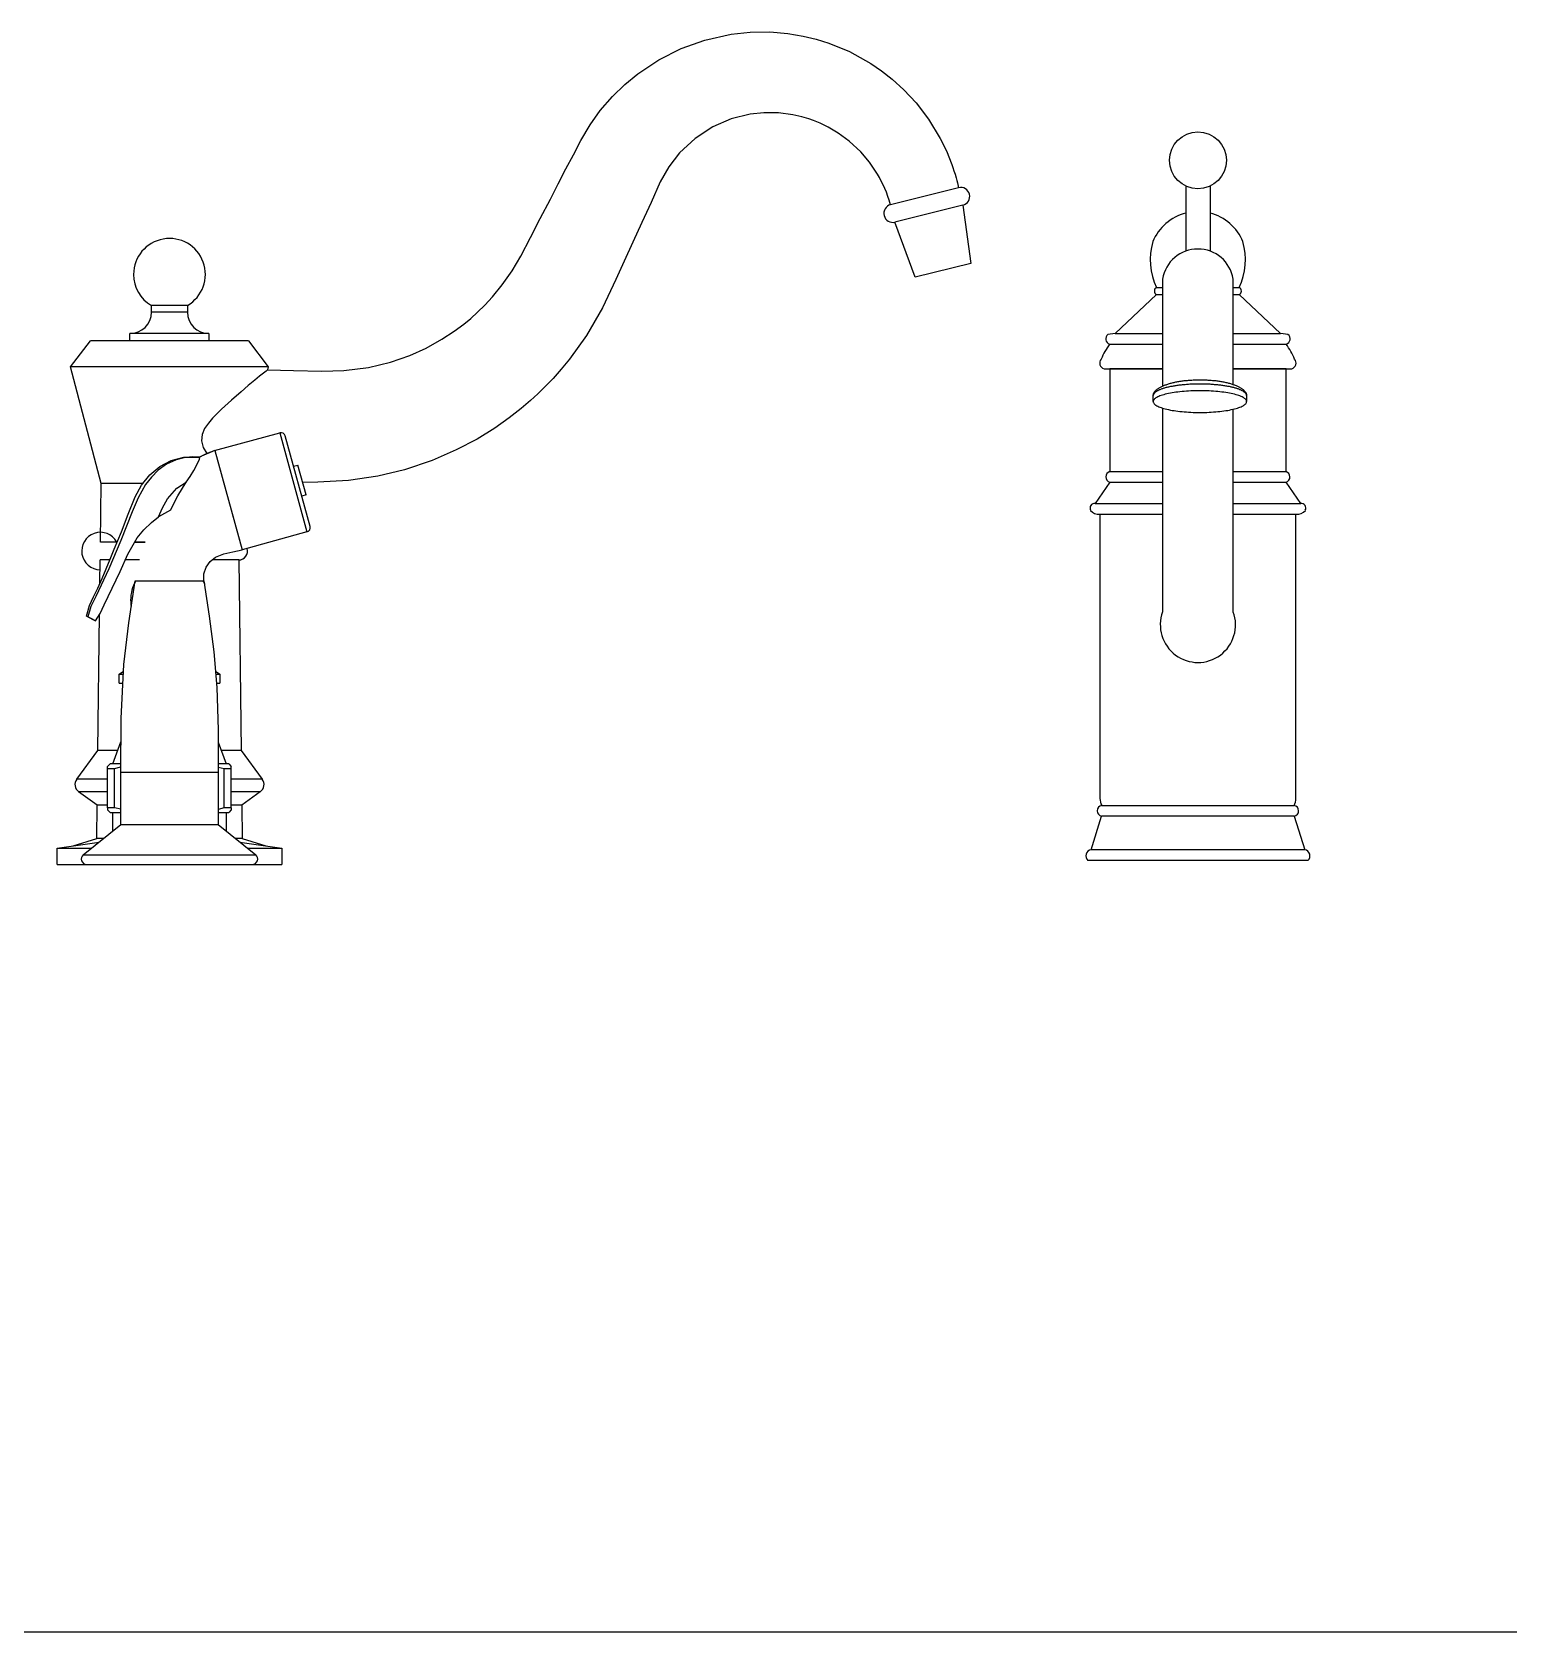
# Model space of a CAD drawing. Header units: millimetres. Extents: x 500 to 613, y 94 to 180.
# Drawn here: x 568.61 to 585.06, y 100.51 to 118.33 of the extents above; entities that cross this region are included whole.
import ezdxf

# ---------------------------------------------------------------- set-up
doc = ezdxf.new("R2010")
doc.units = ezdxf.units.MM
doc.layers.add('RUBINETTI', color=251, linetype='Continuous')
doc.layers.add('www.archweb.it - blocchi dwg', color=2, linetype='Continuous')

msp = doc.modelspace()

# ---------------------------------------------------------------- linework, layer by layer
at = {"layer": 'RUBINETTI'}
for p, q in [((576.101, 118.24), (576.394, 118.305)), ((576.394, 118.305), (576.605, 118.328)), ((576.605, 118.328), (576.825, 118.33)), ((576.825, 118.33), (577.026, 118.313)), ((577.026, 118.313), (577.198, 118.284)), ((575.59, 118.021), (575.837, 118.146)), ((575.837, 118.146), (576.101, 118.24)), ((577.198, 118.284), (577.341, 118.25)), ((577.341, 118.25), (577.482, 118.206)), ((577.482, 118.206), (577.711, 118.111)), ((575.357, 117.865), (575.59, 118.021)), ((577.711, 118.111), (577.95, 117.979)), ((577.95, 117.979), (578.07, 117.897)), ((575.211, 117.745), (575.357, 117.865)), ((578.07, 117.897), (578.189, 117.803)), ((578.189, 117.803), (578.318, 117.687)), ((574.938, 117.454), (575.073, 117.61)), ((575.073, 117.61), (575.211, 117.745)), ((578.318, 117.687), (578.454, 117.54)), ((574.825, 117.297), (574.938, 117.454)), ((576.607, 117.414), (576.397, 117.362)), ((576.759, 117.43), (576.607, 117.414)), ((576.921, 117.429), (576.759, 117.43)), ((577.083, 117.408), (576.921, 117.429)), ((577.182, 117.386), (577.083, 117.408)), ((578.454, 117.54), (578.592, 117.36)), ((574.72, 117.121), (574.825, 117.297)), ((576.19, 117.273), (575.993, 117.145)), ((576.397, 117.362), (576.19, 117.273)), ((577.261, 117.362), (577.182, 117.386)), ((577.313, 117.344), (577.261, 117.362)), ((577.385, 117.314), (577.313, 117.344)), ((577.477, 117.269), (577.385, 117.314)), ((577.587, 117.205), (577.477, 117.269)), ((578.592, 117.36), (578.724, 117.143)), ((574.638, 116.963), (574.72, 117.121)), ((575.993, 117.145), (575.82, 116.983)), ((577.709, 117.115), (577.587, 117.205)), ((577.838, 116.994), (577.709, 117.115)), ((578.724, 117.143), (578.791, 117.005)), ((574.556, 116.806), (574.638, 116.963)), ((575.82, 116.983), (575.7, 116.827)), ((577.934, 116.881), (577.838, 116.994)), ((578.025, 116.746), (577.934, 116.881)), ((578.791, 117.005), (578.851, 116.856)), ((574.47, 116.639), (574.556, 116.806)), ((575.7, 116.827), (575.606, 116.66)), ((578.046, 116.709), (578.025, 116.746)), ((578.067, 116.67), (578.046, 116.709)), ((578.851, 116.856), (578.863, 116.821)), ((578.863, 116.821), (578.875, 116.784)), ((578.875, 116.784), (578.888, 116.745)), ((578.888, 116.745), (578.899, 116.707)), ((578.899, 116.707), (578.907, 116.677)), ((574.382, 116.469), (574.47, 116.639)), ((575.606, 116.66), (575.503, 116.433)), ((578.087, 116.629), (578.067, 116.67)), ((578.106, 116.588), (578.087, 116.629)), ((578.124, 116.546), (578.106, 116.588)), ((578.141, 116.498), (578.124, 116.546)), ((578.927, 116.596), (578.17, 116.407)), ((578.907, 116.677), (578.914, 116.65)), ((578.914, 116.65), (578.927, 116.596)), ((574.27, 116.254), (574.382, 116.469)), ((575.503, 116.433), (575.4, 116.207)), ((578.155, 116.458), (578.141, 116.498)), ((578.17, 116.407), (578.155, 116.458)), ((578.976, 116.402), (578.219, 116.213)), ((578.976, 116.402), (579.065, 115.754)), ((574.16, 116.042), (574.27, 116.254)), ((575.4, 116.207), (575.3, 115.989)), ((578.444, 115.599), (578.219, 116.213)), ((574.053, 115.835), (574.16, 116.042)), ((575.3, 115.989), (575.203, 115.778)), ((573.955, 115.671), (574.053, 115.835)), ((573.847, 115.516), (573.955, 115.671)), ((575.203, 115.778), (575.111, 115.575)), ((579.065, 115.754), (578.444, 115.599)), ((573.736, 115.38), (573.847, 115.516)), ((575.111, 115.575), (574.962, 115.259)), ((581.132, 115.485, 0.005), (581.198, 115.485, 0.005)), ((581.198, 115.58, 0.006), (581.198, 114.387, 0.006)), ((581.985, 114.405, 0.006), (581.985, 115.58, 0.006)), ((581.985, 115.485, 0.005), (582.052, 115.485, 0.005)), ((569.941, 115.211), (569.941, 115.285)), ((570.341, 115.285), (569.941, 115.285)), ((570.341, 115.285), (570.341, 115.211)), ((573.572, 115.21), (573.652, 115.29)), ((573.652, 115.29), (573.736, 115.38)), ((581.131, 115.406, 0.005), (580.671, 114.973, 0.005)), ((581.131, 115.406, 0.005), (581.198, 115.406, 0.005)), ((581.985, 115.406, 0.005), (582.052, 115.406, 0.005)), ((582.513, 114.973, 0.005), (582.052, 115.406, 0.005)), ((570.341, 115.211), (569.941, 115.211)), ((573.417, 115.077), (573.495, 115.141)), ((573.495, 115.141), (573.572, 115.21)), ((574.962, 115.259), (574.783, 114.95)), ((569.701, 114.891), (569.701, 114.971)), ((570.581, 114.971), (569.701, 114.971)), ((570.581, 114.971), (570.581, 114.891)), ((573, 114.811), (573.174, 114.908)), ((573.174, 114.908), (573.312, 114.998)), ((573.312, 114.998), (573.417, 115.077)), ((574.783, 114.95), (574.596, 114.688)), ((580.671, 114.973, 0.005), (580.589, 114.961, 0.005)), ((580.671, 114.973, 0.005), (581.198, 114.973, 0.005)), ((581.985, 114.973, 0.005), (582.513, 114.973, 0.005)), ((582.595, 114.961, 0.005), (582.513, 114.973, 0.005)), ((569.041, 114.601), (569.261, 114.891)), ((571.021, 114.891), (569.261, 114.891)), ((571.021, 114.891), (571.241, 114.601)), ((572.602, 114.653), (572.816, 114.728)), ((572.816, 114.728), (573, 114.811)), ((580.608, 114.855, 0.005), (581.198, 114.855, 0.005)), ((581.985, 114.855, 0.005), (582.575, 114.855, 0.005)), ((569.381, 113.301), (569.041, 114.601)), ((571.241, 114.601), (569.041, 114.601)), ((571.216, 114.555), (571.187, 114.532)), ((571.231, 114.568), (571.216, 114.555)), ((571.231, 114.569), (571.524, 114.562)), ((571.231, 114.567), (571.231, 114.568)), ((571.241, 114.601), (571.232, 114.567)), ((571.524, 114.562), (571.839, 114.554)), ((571.839, 114.554), (572.082, 114.559)), ((572.082, 114.559), (572.357, 114.594)), ((572.357, 114.594), (572.602, 114.653)), ((574.503, 114.575), (574.413, 114.473)), ((574.596, 114.688), (574.503, 114.575)), ((580.547, 114.579, 0.005), (580.611, 114.579, 0.005)), ((580.611, 114.579, 0.005), (580.611, 113.436, 0.005)), ((582.573, 113.436, 0.005), (582.573, 114.579, 0.005)), ((582.573, 114.579, 0.005), (582.636, 114.579, 0.005)), ((571.019, 114.393), (570.938, 114.324)), ((571.091, 114.453), (571.019, 114.393)), ((571.145, 114.497), (571.091, 114.453)), ((571.187, 114.532), (571.145, 114.497)), ((574.325, 114.382), (574.242, 114.3)), ((574.413, 114.473), (574.325, 114.382)), ((581.162, 114.368, 0.005), (581.169, 114.372, 0.005)), ((581.169, 114.372, 0.005), (581.175, 114.376, 0.005)), ((581.175, 114.376, 0.005), (581.182, 114.379, 0.005)), ((581.182, 114.379, 0.005), (581.19, 114.383, 0.005)), ((581.19, 114.383, 0.005), (581.197, 114.386, 0.005)), ((581.197, 114.386, 0.005), (581.205, 114.39, 0.005)), ((581.205, 114.39, 0.005), (581.213, 114.393, 0.005)), ((581.213, 114.393, 0.005), (581.221, 114.397, 0.005)), ((581.221, 114.397, 0.005), (581.229, 114.4, 0.005)), ((581.229, 114.4, 0.005), (581.238, 114.403, 0.005)), ((581.238, 114.403, 0.005), (581.247, 114.406, 0.005)), ((581.247, 114.372, 0.005), (581.238, 114.37, 0.005)), ((581.247, 114.406, 0.005), (581.256, 114.409, 0.005)), ((581.256, 114.374, 0.005), (581.247, 114.372, 0.005)), ((581.256, 114.409, 0.005), (581.265, 114.412, 0.005)), ((581.265, 114.376, 0.005), (581.256, 114.374, 0.005)), ((581.265, 114.412, 0.005), (581.275, 114.415, 0.005)), ((581.275, 114.378, 0.005), (581.265, 114.376, 0.005)), ((581.275, 114.415, 0.005), (581.285, 114.418, 0.005)), ((581.285, 114.381, 0.005), (581.275, 114.378, 0.005)), ((581.285, 114.418, 0.005), (581.295, 114.42, 0.005)), ((581.295, 114.382, 0.005), (581.285, 114.381, 0.005)), ((581.295, 114.42, 0.005), (581.305, 114.423, 0.005)), ((581.305, 114.384, 0.005), (581.295, 114.382, 0.005)), ((581.305, 114.423, 0.005), (581.315, 114.426, 0.005)), ((581.315, 114.386, 0.005), (581.305, 114.384, 0.005)), ((581.315, 114.426, 0.005), (581.326, 114.428, 0.005)), ((581.326, 114.388, 0.005), (581.315, 114.386, 0.005)), ((581.326, 114.428, 0.005), (581.336, 114.43, 0.005)), ((581.336, 114.39, 0.005), (581.326, 114.388, 0.005)), ((581.336, 114.43, 0.005), (581.347, 114.433, 0.005)), ((581.347, 114.391, 0.005), (581.336, 114.39, 0.005)), ((581.347, 114.433, 0.005), (581.358, 114.435, 0.005)), ((581.358, 114.393, 0.005), (581.347, 114.391, 0.005)), ((581.358, 114.435, 0.005), (581.369, 114.437, 0.005)), ((581.369, 114.395, 0.005), (581.358, 114.393, 0.005)), ((581.369, 114.437, 0.005), (581.381, 114.439, 0.005)), ((581.381, 114.396, 0.005), (581.369, 114.395, 0.005)), ((581.381, 114.439, 0.005), (581.392, 114.441, 0.005)), ((581.392, 114.397, 0.005), (581.381, 114.396, 0.005)), ((581.392, 114.441, 0.005), (581.404, 114.443, 0.005)), ((581.404, 114.399, 0.005), (581.392, 114.397, 0.005)), ((581.404, 114.443, 0.005), (581.416, 114.444, 0.005)), ((581.416, 114.4, 0.005), (581.404, 114.399, 0.005)), ((581.416, 114.444, 0.005), (581.427, 114.446, 0.005)), ((581.427, 114.401, 0.005), (581.416, 114.4, 0.005)), ((581.427, 114.446, 0.005), (581.439, 114.448, 0.005)), ((581.439, 114.402, 0.005), (581.427, 114.401, 0.005)), ((581.439, 114.448, 0.005), (581.451, 114.449, 0.005)), ((581.451, 114.403, 0.005), (581.439, 114.402, 0.005)), ((581.451, 114.449, 0.005), (581.464, 114.45, 0.005)), ((581.464, 114.404, 0.005), (581.451, 114.403, 0.005)), ((581.464, 114.45, 0.005), (581.476, 114.451, 0.005)), ((581.476, 114.405, 0.005), (581.464, 114.404, 0.005)), ((581.476, 114.451, 0.005), (581.488, 114.453, 0.005)), ((581.488, 114.406, 0.005), (581.476, 114.405, 0.005)), ((581.488, 114.453, 0.005), (581.501, 114.454, 0.005)), ((581.501, 114.407, 0.005), (581.488, 114.406, 0.005)), ((581.501, 114.454, 0.005), (581.513, 114.454, 0.005)), ((581.513, 114.407, 0.005), (581.501, 114.407, 0.005)), ((581.513, 114.454, 0.005), (581.526, 114.455, 0.005)), ((581.526, 114.408, 0.005), (581.513, 114.407, 0.005)), ((581.526, 114.455, 0.005), (581.538, 114.456, 0.005)), ((581.538, 114.408, 0.005), (581.526, 114.408, 0.005)), ((581.538, 114.456, 0.005), (581.551, 114.457, 0.005)), ((581.551, 114.409, 0.005), (581.538, 114.408, 0.005)), ((581.551, 114.457, 0.005), (581.564, 114.457, 0.005)), ((581.564, 114.409, 0.005), (581.551, 114.409, 0.005)), ((581.564, 114.457, 0.005), (581.576, 114.457, 0.005)), ((581.576, 114.409, 0.005), (581.564, 114.409, 0.005)), ((581.576, 114.457, 0.005), (581.589, 114.458, 0.005)), ((581.589, 114.41, 0.005), (581.576, 114.409, 0.005)), ((581.589, 114.458, 0.005), (581.602, 114.458, 0.005)), ((581.602, 114.41, 0.005), (581.589, 114.41, 0.005)), ((581.602, 114.458, 0.005), (581.614, 114.458, 0.005)), ((581.614, 114.41, 0.005), (581.602, 114.41, 0.005)), ((581.614, 114.458, 0.005), (581.627, 114.458, 0.005)), ((581.627, 114.41, 0.005), (581.614, 114.41, 0.005)), ((581.627, 114.458, 0.005), (581.64, 114.458, 0.005)), ((581.64, 114.41, 0.005), (581.627, 114.41, 0.005)), ((581.64, 114.458, 0.005), (581.653, 114.457, 0.005)), ((581.653, 114.409, 0.005), (581.64, 114.41, 0.005)), ((581.653, 114.457, 0.005), (581.665, 114.457, 0.005)), ((581.665, 114.409, 0.005), (581.653, 114.409, 0.005)), ((581.665, 114.457, 0.005), (581.678, 114.457, 0.005)), ((581.678, 114.409, 0.005), (581.665, 114.409, 0.005)), ((581.678, 114.457, 0.005), (581.691, 114.456, 0.005)), ((581.691, 114.408, 0.005), (581.678, 114.409, 0.005)), ((581.691, 114.456, 0.005), (581.703, 114.455, 0.005)), ((581.703, 114.408, 0.005), (581.691, 114.408, 0.005)), ((581.703, 114.455, 0.005), (581.716, 114.454, 0.005)), ((581.716, 114.407, 0.005), (581.703, 114.408, 0.005)), ((581.716, 114.454, 0.005), (581.728, 114.454, 0.005)), ((581.728, 114.407, 0.005), (581.716, 114.407, 0.005)), ((581.728, 114.454, 0.005), (581.741, 114.453, 0.005)), ((581.741, 114.406, 0.005), (581.728, 114.407, 0.005)), ((581.741, 114.453, 0.005), (581.753, 114.451, 0.005)), ((581.753, 114.405, 0.005), (581.741, 114.406, 0.005)), ((581.753, 114.451, 0.005), (581.765, 114.45, 0.005)), ((581.765, 114.404, 0.005), (581.753, 114.405, 0.005)), ((581.765, 114.45, 0.005), (581.777, 114.449, 0.005)), ((581.777, 114.403, 0.005), (581.765, 114.404, 0.005)), ((581.777, 114.449, 0.005), (581.79, 114.448, 0.005)), ((581.79, 114.402, 0.005), (581.777, 114.403, 0.005)), ((581.79, 114.448, 0.005), (581.801, 114.446, 0.005)), ((581.801, 114.401, 0.005), (581.79, 114.402, 0.005)), ((581.801, 114.446, 0.005), (581.813, 114.444, 0.005)), ((581.813, 114.4, 0.005), (581.801, 114.401, 0.005)), ((581.813, 114.444, 0.005), (581.825, 114.443, 0.005)), ((581.825, 114.399, 0.005), (581.813, 114.4, 0.005)), ((581.825, 114.443, 0.005), (581.837, 114.441, 0.005)), ((581.837, 114.397, 0.005), (581.825, 114.399, 0.005)), ((581.837, 114.441, 0.005), (581.848, 114.439, 0.005)), ((581.848, 114.396, 0.005), (581.837, 114.397, 0.005)), ((581.848, 114.439, 0.005), (581.859, 114.437, 0.005)), ((581.859, 114.395, 0.005), (581.848, 114.396, 0.005)), ((581.859, 114.437, 0.005), (581.871, 114.435, 0.005)), ((581.871, 114.393, 0.005), (581.859, 114.395, 0.005)), ((581.871, 114.435, 0.005), (581.882, 114.433, 0.005)), ((581.882, 114.391, 0.005), (581.871, 114.393, 0.005)), ((581.882, 114.433, 0.005), (581.892, 114.43, 0.005)), ((581.892, 114.39, 0.005), (581.882, 114.391, 0.005)), ((581.892, 114.43, 0.005), (581.903, 114.428, 0.005)), ((581.903, 114.388, 0.005), (581.892, 114.39, 0.005)), ((581.903, 114.428, 0.005), (581.914, 114.426, 0.005)), ((581.914, 114.386, 0.005), (581.903, 114.388, 0.005)), ((581.914, 114.426, 0.005), (581.924, 114.423, 0.005)), ((581.924, 114.384, 0.005), (581.914, 114.386, 0.005)), ((581.924, 114.423, 0.005), (581.934, 114.42, 0.005)), ((581.934, 114.382, 0.005), (581.924, 114.384, 0.005)), ((581.934, 114.42, 0.005), (581.944, 114.418, 0.005)), ((581.944, 114.381, 0.005), (581.934, 114.382, 0.005)), ((581.944, 114.418, 0.005), (581.954, 114.415, 0.005)), ((581.954, 114.378, 0.005), (581.944, 114.381, 0.005)), ((581.954, 114.415, 0.005), (581.963, 114.412, 0.005)), ((581.963, 114.376, 0.005), (581.954, 114.378, 0.005)), ((581.963, 114.412, 0.005), (581.973, 114.409, 0.005)), ((581.973, 114.374, 0.005), (581.963, 114.376, 0.005)), ((581.973, 114.409, 0.005), (581.982, 114.406, 0.005)), ((581.982, 114.372, 0.005), (581.973, 114.374, 0.005)), ((581.982, 114.406, 0.005), (581.991, 114.403, 0.005)), ((581.991, 114.37, 0.005), (581.982, 114.372, 0.005)), ((581.991, 114.403, 0.005), (582, 114.4, 0.005)), ((582, 114.4, 0.005), (582.008, 114.397, 0.005)), ((582.008, 114.397, 0.005), (582.016, 114.393, 0.005)), ((582.016, 114.393, 0.005), (582.024, 114.39, 0.005)), ((582.024, 114.39, 0.005), (582.032, 114.386, 0.005)), ((582.032, 114.386, 0.005), (582.039, 114.383, 0.005)), ((582.039, 114.383, 0.005), (582.047, 114.379, 0.005)), ((582.047, 114.379, 0.005), (582.054, 114.376, 0.005)), ((582.054, 114.376, 0.005), (582.06, 114.372, 0.005)), ((582.06, 114.372, 0.005), (582.067, 114.368, 0.005)), ((570.831, 114.232), (570.72, 114.131)), ((570.938, 114.324), (570.831, 114.232)), ((574.161, 114.226), (574.057, 114.137)), ((574.242, 114.3), (574.161, 114.226)), ((581.095, 114.29, 0.005), (581.096, 114.294, 0.005)), ((581.096, 114.291, 0.005), (581.095, 114.287, 0.005)), ((581.095, 114.285, 0.005), (581.095, 114.29, 0.005)), ((581.095, 114.287, 0.005), (581.095, 114.284, 0.005)), ((581.095, 114.281, 0.005), (581.095, 114.285, 0.005)), ((581.095, 114.284, 0.005), (581.095, 114.281, 0.005)), ((581.097, 114.226, 0.005), (581.095, 114.22, 0.005)), ((581.095, 114.22, 0.005), (581.095, 114.214, 0.005)), ((581.095, 114.214, 0.005), (581.095, 114.208, 0.005)), ((581.095, 114.208, 0.005), (581.097, 114.203, 0.005)), ((581.096, 114.294, 0.005), (581.097, 114.298, 0.005)), ((581.097, 114.294, 0.005), (581.096, 114.291, 0.005)), ((581.097, 114.298, 0.005), (581.099, 114.303, 0.005)), ((581.099, 114.297, 0.005), (581.097, 114.294, 0.005)), ((581.1, 114.232, 0.005), (581.097, 114.226, 0.005)), ((581.097, 114.203, 0.005), (581.1, 114.197, 0.005)), ((581.099, 114.303, 0.005), (581.1, 114.307, 0.005)), ((581.1, 114.3, 0.005), (581.099, 114.297, 0.005)), ((581.1, 114.307, 0.005), (581.102, 114.311, 0.005)), ((581.102, 114.303, 0.005), (581.1, 114.3, 0.005)), ((581.105, 114.238, 0.005), (581.1, 114.232, 0.005)), ((581.1, 114.197, 0.005), (581.105, 114.191, 0.005)), ((581.102, 114.311, 0.005), (581.105, 114.316, 0.005)), ((581.105, 114.306, 0.005), (581.102, 114.303, 0.005)), ((581.105, 114.316, 0.005), (581.107, 114.32, 0.005)), ((581.107, 114.309, 0.005), (581.105, 114.306, 0.005)), ((581.11, 114.244, 0.005), (581.105, 114.238, 0.005)), ((581.107, 114.32, 0.005), (581.11, 114.324, 0.005)), ((581.11, 114.312, 0.005), (581.107, 114.309, 0.005)), ((581.11, 114.324, 0.005), (581.114, 114.328, 0.005)), ((581.114, 114.315, 0.005), (581.11, 114.312, 0.005)), ((581.117, 114.25, 0.005), (581.11, 114.244, 0.005)), ((581.114, 114.328, 0.005), (581.117, 114.332, 0.005)), ((581.117, 114.318, 0.005), (581.114, 114.315, 0.005)), ((581.117, 114.332, 0.005), (581.121, 114.337, 0.005)), ((581.121, 114.321, 0.005), (581.117, 114.318, 0.005)), ((581.125, 114.255, 0.005), (581.117, 114.25, 0.005)), ((581.121, 114.337, 0.005), (581.125, 114.341, 0.005)), ((581.125, 114.324, 0.005), (581.121, 114.321, 0.005)), ((581.125, 114.341, 0.005), (581.13, 114.345, 0.005)), ((581.13, 114.327, 0.005), (581.125, 114.324, 0.005)), ((581.134, 114.261, 0.005), (581.125, 114.255, 0.005)), ((581.13, 114.345, 0.005), (581.134, 114.349, 0.005)), ((581.134, 114.33, 0.005), (581.13, 114.327, 0.005)), ((581.134, 114.349, 0.005), (581.139, 114.353, 0.005)), ((581.139, 114.333, 0.005), (581.134, 114.33, 0.005)), ((581.145, 114.266, 0.005), (581.134, 114.261, 0.005)), ((581.139, 114.353, 0.005), (581.145, 114.357, 0.005)), ((581.145, 114.336, 0.005), (581.139, 114.333, 0.005)), ((581.145, 114.357, 0.005), (581.15, 114.361, 0.005)), ((581.15, 114.339, 0.005), (581.145, 114.336, 0.005)), ((581.156, 114.271, 0.005), (581.145, 114.266, 0.005)), ((581.15, 114.361, 0.005), (581.156, 114.364, 0.005)), ((581.156, 114.342, 0.005), (581.15, 114.339, 0.005)), ((581.156, 114.364, 0.005), (581.162, 114.368, 0.005)), ((581.162, 114.344, 0.005), (581.156, 114.342, 0.005)), ((581.169, 114.277, 0.005), (581.156, 114.271, 0.005)), ((581.169, 114.347, 0.005), (581.162, 114.344, 0.005)), ((581.175, 114.35, 0.005), (581.169, 114.347, 0.005)), ((581.182, 114.282, 0.005), (581.169, 114.277, 0.005)), ((581.182, 114.353, 0.005), (581.175, 114.35, 0.005)), ((581.19, 114.355, 0.005), (581.182, 114.353, 0.005)), ((581.197, 114.286, 0.005), (581.182, 114.282, 0.005)), ((581.197, 114.358, 0.005), (581.19, 114.355, 0.005)), ((581.205, 114.36, 0.005), (581.197, 114.358, 0.005)), ((581.213, 114.291, 0.005), (581.197, 114.286, 0.005)), ((581.213, 114.363, 0.005), (581.205, 114.36, 0.005)), ((581.221, 114.365, 0.005), (581.213, 114.363, 0.005)), ((581.229, 114.296, 0.005), (581.213, 114.291, 0.005)), ((581.229, 114.367, 0.005), (581.221, 114.365, 0.005)), ((581.238, 114.37, 0.005), (581.229, 114.367, 0.005)), ((581.247, 114.3, 0.005), (581.229, 114.296, 0.005)), ((581.265, 114.304, 0.005), (581.247, 114.3, 0.005)), ((581.285, 114.308, 0.005), (581.265, 114.304, 0.005)), ((581.305, 114.312, 0.005), (581.285, 114.308, 0.005)), ((581.326, 114.315, 0.005), (581.305, 114.312, 0.005)), ((581.347, 114.318, 0.005), (581.326, 114.315, 0.005)), ((581.369, 114.321, 0.005), (581.347, 114.318, 0.005)), ((581.392, 114.324, 0.005), (581.369, 114.321, 0.005)), ((581.416, 114.326, 0.005), (581.392, 114.324, 0.005)), ((581.439, 114.328, 0.005), (581.416, 114.326, 0.005)), ((581.464, 114.33, 0.005), (581.439, 114.328, 0.005)), ((581.488, 114.332, 0.005), (581.464, 114.33, 0.005)), ((581.513, 114.333, 0.005), (581.488, 114.332, 0.005)), ((581.538, 114.334, 0.005), (581.513, 114.333, 0.005)), ((581.564, 114.335, 0.005), (581.538, 114.334, 0.005)), ((581.589, 114.335, 0.005), (581.564, 114.335, 0.005)), ((581.614, 114.335, 0.005), (581.589, 114.335, 0.005)), ((581.64, 114.335, 0.005), (581.614, 114.335, 0.005)), ((581.665, 114.335, 0.005), (581.64, 114.335, 0.005)), ((581.691, 114.334, 0.005), (581.665, 114.335, 0.005)), ((581.716, 114.333, 0.005), (581.691, 114.334, 0.005)), ((581.741, 114.332, 0.005), (581.716, 114.333, 0.005)), ((581.765, 114.33, 0.005), (581.741, 114.332, 0.005)), ((581.79, 114.328, 0.005), (581.765, 114.33, 0.005)), ((581.813, 114.326, 0.005), (581.79, 114.328, 0.005)), ((581.837, 114.324, 0.005), (581.813, 114.326, 0.005)), ((581.859, 114.321, 0.005), (581.837, 114.324, 0.005)), ((581.882, 114.318, 0.005), (581.859, 114.321, 0.005)), ((581.903, 114.315, 0.005), (581.882, 114.318, 0.005)), ((581.924, 114.312, 0.005), (581.903, 114.315, 0.005)), ((581.944, 114.308, 0.005), (581.924, 114.312, 0.005)), ((581.963, 114.304, 0.005), (581.944, 114.308, 0.005)), ((581.982, 114.3, 0.005), (581.963, 114.304, 0.005)), ((582, 114.296, 0.005), (581.982, 114.3, 0.005)), ((582, 114.367, 0.005), (581.991, 114.37, 0.005)), ((582.008, 114.365, 0.005), (582, 114.367, 0.005)), ((582.016, 114.291, 0.005), (582, 114.296, 0.005)), ((582.016, 114.363, 0.005), (582.008, 114.365, 0.005)), ((582.024, 114.36, 0.005), (582.016, 114.363, 0.005)), ((582.032, 114.286, 0.005), (582.016, 114.291, 0.005)), ((582.032, 114.358, 0.005), (582.024, 114.36, 0.005)), ((582.039, 114.355, 0.005), (582.032, 114.358, 0.005)), ((582.047, 114.282, 0.005), (582.032, 114.286, 0.005)), ((582.047, 114.353, 0.005), (582.039, 114.355, 0.005)), ((582.054, 114.35, 0.005), (582.047, 114.353, 0.005)), ((582.06, 114.277, 0.005), (582.047, 114.282, 0.005)), ((582.06, 114.347, 0.005), (582.054, 114.35, 0.005)), ((582.067, 114.344, 0.005), (582.06, 114.347, 0.005)), ((582.073, 114.271, 0.005), (582.06, 114.277, 0.005)), ((582.067, 114.368, 0.005), (582.073, 114.364, 0.005)), ((582.073, 114.342, 0.005), (582.067, 114.344, 0.005)), ((582.073, 114.364, 0.005), (582.079, 114.361, 0.005)), ((582.079, 114.339, 0.005), (582.073, 114.342, 0.005)), ((582.084, 114.266, 0.005), (582.073, 114.271, 0.005)), ((582.079, 114.361, 0.005), (582.084, 114.357, 0.005)), ((582.084, 114.336, 0.005), (582.079, 114.339, 0.005)), ((582.084, 114.357, 0.005), (582.09, 114.353, 0.005)), ((582.09, 114.333, 0.005), (582.084, 114.336, 0.005)), ((582.095, 114.261, 0.005), (582.084, 114.266, 0.005)), ((582.09, 114.353, 0.005), (582.095, 114.349, 0.005)), ((582.095, 114.33, 0.005), (582.09, 114.333, 0.005)), ((582.095, 114.349, 0.005), (582.099, 114.345, 0.005)), ((582.099, 114.327, 0.005), (582.095, 114.33, 0.005)), ((582.104, 114.255, 0.005), (582.095, 114.261, 0.005)), ((582.099, 114.345, 0.005), (582.104, 114.341, 0.005)), ((582.104, 114.324, 0.005), (582.099, 114.327, 0.005)), ((582.104, 114.341, 0.005), (582.108, 114.337, 0.005)), ((582.108, 114.321, 0.005), (582.104, 114.324, 0.005)), ((582.112, 114.25, 0.005), (582.104, 114.255, 0.005)), ((582.108, 114.337, 0.005), (582.112, 114.332, 0.005)), ((582.112, 114.318, 0.005), (582.108, 114.321, 0.005)), ((582.112, 114.332, 0.005), (582.115, 114.328, 0.005)), ((582.115, 114.315, 0.005), (582.112, 114.318, 0.005)), ((582.119, 114.244, 0.005), (582.112, 114.25, 0.005)), ((582.115, 114.328, 0.005), (582.119, 114.324, 0.005)), ((582.119, 114.312, 0.005), (582.115, 114.315, 0.005)), ((582.119, 114.324, 0.005), (582.122, 114.32, 0.005)), ((582.122, 114.309, 0.005), (582.119, 114.312, 0.005)), ((582.124, 114.238, 0.005), (582.119, 114.244, 0.005)), ((582.122, 114.32, 0.005), (582.124, 114.316, 0.005)), ((582.124, 114.306, 0.005), (582.122, 114.309, 0.005)), ((582.124, 114.316, 0.005), (582.126, 114.311, 0.005)), ((582.126, 114.303, 0.005), (582.124, 114.306, 0.005)), ((582.129, 114.232, 0.005), (582.124, 114.238, 0.005)), ((582.124, 114.191, 0.005), (582.129, 114.197, 0.005)), ((582.126, 114.311, 0.005), (582.129, 114.307, 0.005)), ((582.129, 114.3, 0.005), (582.126, 114.303, 0.005)), ((582.129, 114.307, 0.005), (582.13, 114.303, 0.005)), ((582.13, 114.297, 0.005), (582.129, 114.3, 0.005)), ((582.132, 114.226, 0.005), (582.129, 114.232, 0.005)), ((582.129, 114.197, 0.005), (582.132, 114.203, 0.005)), ((582.13, 114.303, 0.005), (582.132, 114.298, 0.005)), ((582.132, 114.294, 0.005), (582.13, 114.297, 0.005)), ((582.132, 114.298, 0.005), (582.133, 114.294, 0.005)), ((582.133, 114.291, 0.005), (582.132, 114.294, 0.005)), ((582.134, 114.22, 0.005), (582.132, 114.226, 0.005)), ((582.132, 114.203, 0.005), (582.134, 114.208, 0.005)), ((582.133, 114.294, 0.005), (582.134, 114.29, 0.005)), ((582.134, 114.287, 0.005), (582.133, 114.291, 0.005)), ((582.134, 114.29, 0.005), (582.134, 114.285, 0.005)), ((582.134, 114.284, 0.005), (582.134, 114.287, 0.005)), ((582.134, 114.285, 0.005), (582.134, 114.281, 0.005)), ((582.134, 114.281, 0.005), (582.134, 114.284, 0.005)), ((582.134, 114.214, 0.005), (582.134, 114.22, 0.005)), ((582.134, 114.208, 0.005), (582.134, 114.214, 0.005)), ((570.621, 114.03), (570.574, 113.975)), ((570.72, 114.131), (570.621, 114.03)), ((573.925, 114.034), (573.763, 113.919)), ((574.057, 114.137), (573.925, 114.034)), ((581.105, 114.191, 0.005), (581.11, 114.185, 0.005)), ((581.11, 114.185, 0.005), (581.117, 114.179, 0.005)), ((581.117, 114.179, 0.005), (581.125, 114.174, 0.005)), ((581.125, 114.174, 0.005), (581.134, 114.168, 0.005)), ((581.134, 114.168, 0.005), (581.145, 114.163, 0.005)), ((581.145, 114.163, 0.005), (581.156, 114.157, 0.005)), ((581.156, 114.157, 0.005), (581.169, 114.152, 0.005)), ((581.169, 114.152, 0.005), (581.182, 114.147, 0.005)), ((581.182, 114.147, 0.005), (581.197, 114.142, 0.005)), ((581.197, 114.142, 0.005), (581.213, 114.138, 0.005)), ((581.198, 114.142, 0.006), (581.198, 111.871, 0.006)), ((581.213, 114.138, 0.005), (581.229, 114.133, 0.005)), ((581.229, 114.133, 0.005), (581.247, 114.129, 0.005)), ((581.247, 114.129, 0.005), (581.265, 114.125, 0.005)), ((581.265, 114.125, 0.005), (581.285, 114.121, 0.005)), ((581.285, 114.121, 0.005), (581.305, 114.117, 0.005)), ((581.305, 114.117, 0.005), (581.326, 114.114, 0.005)), ((581.326, 114.114, 0.005), (581.347, 114.111, 0.005)), ((581.347, 114.111, 0.005), (581.369, 114.108, 0.005)), ((581.369, 114.108, 0.005), (581.392, 114.105, 0.005)), ((581.392, 114.105, 0.005), (581.416, 114.103, 0.005)), ((581.416, 114.103, 0.005), (581.439, 114.1, 0.005)), ((581.439, 114.1, 0.005), (581.464, 114.099, 0.005)), ((581.464, 114.099, 0.005), (581.488, 114.097, 0.005)), ((581.488, 114.097, 0.005), (581.513, 114.096, 0.005)), ((581.513, 114.096, 0.005), (581.538, 114.095, 0.005)), ((581.538, 114.095, 0.005), (581.564, 114.094, 0.005)), ((581.564, 114.094, 0.005), (581.589, 114.094, 0.005)), ((581.589, 114.094, 0.005), (581.614, 114.093, 0.005)), ((581.614, 114.093, 0.005), (581.64, 114.094, 0.005)), ((581.64, 114.094, 0.005), (581.665, 114.094, 0.005)), ((581.665, 114.094, 0.005), (581.691, 114.095, 0.005)), ((581.691, 114.095, 0.005), (581.716, 114.096, 0.005)), ((581.716, 114.096, 0.005), (581.741, 114.097, 0.005)), ((581.741, 114.097, 0.005), (581.765, 114.099, 0.005)), ((581.765, 114.099, 0.005), (581.79, 114.1, 0.005)), ((581.79, 114.1, 0.005), (581.813, 114.103, 0.005)), ((581.813, 114.103, 0.005), (581.837, 114.105, 0.005)), ((581.837, 114.105, 0.005), (581.859, 114.108, 0.005)), ((581.859, 114.108, 0.005), (581.882, 114.111, 0.005)), ((581.882, 114.111, 0.005), (581.903, 114.114, 0.005)), ((581.903, 114.114, 0.005), (581.924, 114.117, 0.005)), ((581.924, 114.117, 0.005), (581.944, 114.121, 0.005)), ((581.944, 114.121, 0.005), (581.963, 114.125, 0.005)), ((581.963, 114.125, 0.005), (581.982, 114.129, 0.005)), ((581.982, 114.129, 0.005), (582, 114.133, 0.005)), ((581.985, 111.871, 0.006), (581.985, 114.13, 0.006)), ((582, 114.133, 0.005), (582.016, 114.138, 0.005)), ((582.016, 114.138, 0.005), (582.032, 114.142, 0.005)), ((582.032, 114.142, 0.005), (582.047, 114.147, 0.005)), ((582.047, 114.147, 0.005), (582.06, 114.152, 0.005)), ((582.06, 114.152, 0.005), (582.073, 114.157, 0.005)), ((582.073, 114.157, 0.005), (582.084, 114.163, 0.005)), ((582.084, 114.163, 0.005), (582.095, 114.168, 0.005)), ((582.095, 114.168, 0.005), (582.104, 114.174, 0.005)), ((582.104, 114.174, 0.005), (582.112, 114.179, 0.005)), ((582.112, 114.179, 0.005), (582.119, 114.185, 0.005)), ((582.119, 114.185, 0.005), (582.124, 114.191, 0.005)), ((570.504, 113.848), (570.497, 113.776)), ((570.533, 113.915), (570.504, 113.848)), ((570.574, 113.975), (570.533, 113.915)), ((570.644, 113.669), (571.37, 113.868)), ((571.37, 113.868), (571.672, 112.764)), ((573.763, 113.919), (573.567, 113.798)), ((570.497, 113.776), (570.517, 113.705)), ((570.646, 113.669), (570.499, 113.608)), ((570.517, 113.705), (570.557, 113.637)), ((570.646, 113.669), (570.549, 113.634)), ((570.646, 113.669), (570.949, 112.565)), ((571.707, 112.825), (571.431, 113.833)), ((573.335, 113.676), (573.066, 113.559)), ((573.567, 113.798), (573.335, 113.676)), ((569.921, 113.398), (570.033, 113.493)), ((570.11, 113.517), (570.016, 113.45)), ((570.033, 113.493), (570.161, 113.56)), ((570.214, 113.565), (570.11, 113.517)), ((570.161, 113.56), (570.302, 113.595)), ((570.303, 113.589), (570.214, 113.565)), ((570.302, 113.595), (570.477, 113.595)), ((570.394, 113.598), (570.303, 113.589)), ((570.48, 113.595), (570.394, 113.598)), ((570.411, 113.446), (570.451, 113.519)), ((570.451, 113.519), (570.476, 113.573)), ((570.476, 113.573), (570.481, 113.593)), ((570.549, 113.634), (570.477, 113.596)), ((570.48, 113.595), (570.477, 113.596)), ((570.481, 113.593), (570.48, 113.595)), ((570.499, 113.608), (570.493, 113.604)), ((570.668, 113.59), (570.927, 112.644)), ((571.524, 113.495), (571.572, 113.508)), ((571.663, 113.176), (571.572, 113.508)), ((573.066, 113.559), (572.757, 113.456)), ((569.83, 113.284), (569.921, 113.398)), ((569.94, 113.375), (569.873, 113.29)), ((570.016, 113.45), (569.94, 113.375)), ((570.224, 113.249), (570.328, 113.316)), ((570.233, 113.164), (570.328, 113.316)), ((570.328, 113.316), (570.372, 113.382)), ((570.372, 113.382), (570.411, 113.446)), ((571.794, 113.317), (571.625, 113.313)), ((572.136, 113.337), (571.794, 113.317)), ((572.461, 113.385), (572.136, 113.337)), ((572.757, 113.456), (572.461, 113.385)), ((580.61, 113.317, 0.005), (580.447, 113.081, 0.005)), ((580.61, 113.317, 0.005), (581.198, 113.317, 0.005)), ((580.611, 113.436, 0.005), (581.198, 113.436, 0.005)), ((581.985, 113.436, 0.005), (582.573, 113.436, 0.005)), ((581.985, 113.317, 0.005), (582.574, 113.317, 0.005)), ((582.736, 113.081, 0.005), (582.574, 113.317, 0.005)), ((569.373, 112.651), (569.381, 113.301)), ((569.843, 113.301), (569.381, 113.301)), ((569.683, 112.961), (569.761, 113.156)), ((569.791, 113.143), (569.725, 112.987)), ((569.761, 113.156), (569.83, 113.284)), ((569.873, 113.29), (569.791, 113.143)), ((570.062, 113.032), (570.119, 113.131)), ((570.119, 113.131), (570.224, 113.249)), ((570.151, 113.006), (570.233, 113.164)), ((571.663, 113.176), (571.615, 113.163)), ((569.725, 112.987), (569.598, 112.669)), ((569.606, 112.766), (569.683, 112.961)), ((570.018, 112.93), (570.062, 113.032)), ((570.151, 113.006), (570.018, 112.93)), ((580.447, 113.081, 0.005), (581.198, 113.081, 0.005)), ((580.499, 112.963, 0.005), (581.198, 112.963, 0.005)), ((580.499, 112.963, 0.005), (580.499, 109.796, 0.005)), ((581.985, 113.081, 0.005), (582.736, 113.081, 0.005)), ((581.985, 112.963, 0.005), (582.684, 112.963, 0.005)), ((582.684, 109.796, 0.005), (582.684, 112.963, 0.005)), ((569.782, 112.696), (569.855, 112.788)), ((569.855, 112.788), (569.94, 112.869)), ((569.94, 112.869), (570.018, 112.93)), ((569.556, 112.651), (569.373, 112.651)), ((569.598, 112.669), (569.466, 112.354)), ((569.526, 112.57), (569.606, 112.766)), ((569.679, 112.515), (569.782, 112.696)), ((569.87, 112.651), (569.752, 112.651)), ((569.754, 112.651), (569.869, 112.651)), ((571.672, 112.764), (570.949, 112.565)), ((569.367, 112.189), (569.371, 112.451)), ((569.472, 112.451), (569.371, 112.451)), ((569.437, 112.352), (569.482, 112.462)), ((569.482, 112.462), (569.526, 112.57)), ((569.592, 112.324), (569.679, 112.515)), ((569.807, 112.451), (569.644, 112.451)), ((570.549, 112.372), (570.593, 112.436)), ((570.549, 112.372), (570.593, 112.436)), ((570.593, 112.436), (570.652, 112.482)), ((570.593, 112.436), (570.652, 112.482)), ((570.912, 112.451), (570.615, 112.451)), ((570.652, 112.482), (570.746, 112.519)), ((570.652, 112.482), (570.746, 112.519)), ((570.746, 112.519), (570.848, 112.543)), ((570.746, 112.519), (570.848, 112.543)), ((570.848, 112.543), (570.949, 112.565)), ((570.848, 112.543), (570.949, 112.565)), ((570.912, 112.451), (570.939, 110.331)), ((569.466, 112.354), (569.32, 112.045)), ((569.345, 112.139), (569.392, 112.244)), ((569.392, 112.244), (569.437, 112.352)), ((569.502, 112.137), (569.592, 112.324)), ((570.522, 112.22), (570.524, 112.297)), ((570.522, 112.22), (570.524, 112.297)), ((570.524, 112.297), (570.549, 112.372)), ((570.524, 112.297), (570.549, 112.372)), ((569.297, 112.04), (569.345, 112.139)), ((569.414, 111.95), (569.502, 112.137)), ((569.69, 111.753), (569.76, 112.22)), ((569.69, 111.753), (569.76, 112.22)), ((569.76, 112.22), (570.522, 112.22)), ((569.76, 112.22), (570.522, 112.22)), ((570.522, 112.22), (570.583, 111.824)), ((570.522, 112.22), (570.583, 111.824)), ((569.219, 111.826), (569.25, 111.945)), ((569.267, 111.934), (569.233, 111.819)), ((569.25, 111.945), (569.297, 112.04)), ((569.32, 112.045), (569.267, 111.934)), ((569.37, 111.855), (569.414, 111.95)), ((569.268, 111.8), (569.219, 111.826)), ((569.233, 111.819), (569.219, 111.826)), ((569.233, 111.819), (569.253, 111.808)), ((569.233, 111.819), (569.233, 111.819)), ((569.253, 111.808), (569.289, 111.789)), ((569.319, 111.772), (569.268, 111.8)), ((569.289, 111.789), (569.319, 111.772)), ((569.319, 111.772), (569.37, 111.855)), ((569.344, 110.331), (569.363, 111.844)), ((569.634, 111.286), (569.69, 111.753)), ((569.634, 111.286), (569.69, 111.753)), ((570.583, 111.824), (570.635, 111.428)), ((570.583, 111.824), (570.635, 111.428)), ((570.635, 111.428), (570.668, 111.03)), ((570.635, 111.428), (570.668, 111.03)), ((569.581, 111.181), (569.63, 111.212)), ((569.581, 111.081), (569.581, 111.181)), ((569.581, 111.181), (569.623, 111.181)), ((569.602, 110.687), (569.634, 111.286)), ((569.602, 110.687), (569.634, 111.286)), ((570.653, 111.212), (570.701, 111.181)), ((570.66, 111.181), (570.701, 111.181)), ((570.701, 111.181), (570.701, 111.081)), ((569.581, 111.081), (569.619, 111.081)), ((570.667, 111.081), (570.701, 111.081)), ((570.668, 111.03), (570.683, 110.559)), ((570.668, 111.03), (570.683, 110.559)), ((569.6, 110.087), (569.602, 110.687)), ((569.6, 110.087), (569.602, 110.687)), ((570.683, 110.559), (570.682, 110.087)), ((570.683, 110.559), (570.682, 110.087)), ((569.108, 110.011), (569.344, 110.331)), ((569.566, 110.331), (569.344, 110.331)), ((569.511, 110.181), (569.601, 110.426)), ((570.683, 110.423), (570.771, 110.181)), ((570.939, 110.331), (570.716, 110.331)), ((570.939, 110.331), (571.174, 110.011)), ((569.453, 110.153), (569.481, 110.181)), ((569.453, 110.131), (569.453, 110.153)), ((569.453, 110.131), (569.531, 110.131)), ((569.453, 109.691), (569.453, 110.131)), ((569.596, 110.181), (569.481, 110.181)), ((569.531, 110.131), (569.601, 110.149)), ((569.531, 109.691), (569.531, 110.131)), ((570.682, 110.146), (570.752, 110.131)), ((570.801, 110.181), (570.683, 110.181)), ((570.752, 110.131), (570.829, 110.131)), ((570.752, 109.691), (570.752, 110.131)), ((570.801, 110.181), (570.829, 110.153)), ((570.829, 110.131), (570.829, 110.153)), ((570.829, 109.691), (570.829, 110.131)), ((569.453, 110.011), (569.108, 110.011)), ((569.6, 109.506), (569.6, 110.087)), ((569.6, 110.087), (570.682, 110.087)), ((569.6, 110.087), (570.682, 110.087)), ((570.682, 110.087), (570.682, 109.506)), ((571.174, 110.011), (570.829, 110.011)), ((569.336, 109.721), (569.13, 109.87)), ((569.453, 109.87), (569.13, 109.87)), ((571.152, 109.87), (570.829, 109.87)), ((571.152, 109.87), (570.947, 109.721)), ((569.331, 109.351), (569.336, 109.721)), ((569.453, 109.721), (569.336, 109.721)), ((569.531, 109.691), (569.453, 109.691)), ((569.453, 109.691), (569.453, 109.67)), ((569.481, 109.641), (569.453, 109.669)), ((569.481, 109.641), (569.6, 109.641)), ((569.511, 109.441), (569.511, 109.641)), ((569.6, 109.677), (569.531, 109.691)), ((570.752, 109.691), (570.682, 109.674)), ((570.682, 109.641), (570.801, 109.641)), ((570.829, 109.691), (570.752, 109.691)), ((570.771, 109.641), (570.771, 109.441)), ((570.829, 109.669), (570.801, 109.641)), ((570.947, 109.721), (570.829, 109.721)), ((570.829, 109.691), (570.829, 109.67)), ((570.947, 109.721), (570.951, 109.351)), ((580.402, 109.225, 0.005), (580.52, 109.599, 0.005)), ((582.664, 109.599, 0.005), (580.52, 109.599, 0.005)), ((580.521, 109.717, 0.005), (582.663, 109.717, 0.005)), ((582.664, 109.599, 0.005), (582.782, 109.225, 0.005)), ((569.181, 109.168), (569.6, 109.506)), ((569.511, 109.441), (569.52, 109.441)), ((569.6, 109.506), (570.682, 109.506)), ((570.682, 109.506), (571.102, 109.168)), ((570.762, 109.441), (570.771, 109.441)), ((568.891, 109.241), (569.358, 109.311)), ((568.891, 109.061), (568.891, 109.241)), ((568.891, 109.241), (569.272, 109.241)), ((569.068, 109.268), (569.331, 109.351)), ((569.409, 109.351), (569.331, 109.351)), ((570.951, 109.351), (570.874, 109.351)), ((570.924, 109.311), (571.391, 109.241)), ((570.951, 109.351), (571.214, 109.268)), ((571.011, 109.241), (571.391, 109.241)), ((571.391, 109.241), (571.391, 109.061)), ((582.782, 109.225, 0.005), (580.402, 109.225, 0.005)), ((568.891, 109.061), (569.219, 109.061)), ((569.181, 109.168), (571.102, 109.168)), ((569.219, 109.061), (571.064, 109.061)), ((571.064, 109.061), (571.391, 109.061)), ((580.366, 109.107, 0.005), (581.592, 109.107, 0.005)), ((581.592, 109.107, 0.005), (582.817, 109.107, 0.005))]:
    msp.add_line(p, q, dxfattribs=at)
at = {"layer": 'RUBINETTI', "extrusion": (0, 1, 0)}
for p, q in [((581.198, 114.579, 0.006), (580.611, 114.579, 0.005)), ((580.611, 114.579, 0.005), (581.198, 114.579, 0.006))]:
    msp.add_line(p, q, dxfattribs=at)
at = {"layer": 'RUBINETTI', "extrusion": (0, -1, 0)}
for p, q in [((581.985, 114.579, 0.006), (582.573, 114.579, 0.005)), ((582.573, 114.579, 0.005), (581.985, 114.579, 0.006))]:
    msp.add_line(p, q, dxfattribs=at)
at = {"layer": 'RUBINETTI', "extrusion": (-1, 0, 0)}
msp.add_line((581.095, 114.214, 0.005), (581.095, 114.281, 0.005), dxfattribs=at)
at = {"layer": 'RUBINETTI', "extrusion": (1, 0, 0)}
msp.add_line((582.134, 114.281, 0.005), (582.134, 114.214, 0.005), dxfattribs=at)
for elevation in [581.457, 581.727]:
    msp.add_lwpolyline([(116.613, 0.009), (115.891, 0.01)], dxfattribs=dict(at, elevation=elevation))
at = {"layer": 'RUBINETTI'}
msp.add_circle((581.592, 116.901, 0.009), 0.317, dxfattribs=at)
for centre, radius, start, end in [((578.951, 116.499), 0.1, 283.9926, 103.9926), ((578.195, 116.31), 0.1, 103.9926, 283.9926), ((581.589, 115.79, 0.005), 0.54, 104.1925, 157.6191), ((581.594, 115.79, 0.005), 0.54, 22.3809, 75.7948), ((570.141, 115.631), 0.4, 300, 180), ((581.773, 115.795, 0.005), 0.712, 163.6058, 205.8054), ((581.41, 115.795, 0.005), 0.712, 334.1946, 16.3942), ((581.59, 115.516, 0.006), 0.397, 89.7797, 170.8237), ((581.593, 115.516, 0.006), 0.397, 9.1763, 90.2203), ((570.141, 115.631), 0.4, 180, 240), ((581.151, 115.445, 0.005), 0.0439, 115.9387, 243.4583), ((582.033, 115.445, 0.005), 0.0439, 296.5417, 64.0613), ((569.701, 115.211), 0.24, 270, 360), ((570.581, 115.211), 0.24, 180, 270), ((580.626, 114.913, 0.005), 0.0606, 127.2725, 253.4899), ((582.558, 114.913, 0.005), 0.0606, 286.5101, 52.7275), ((581.297, 114.358, 0.005), 0.849, 144.2082, 157.18), ((581.886, 114.358, 0.005), 0.849, 22.82, 35.7918), ((580.565, 114.644, 0.005), 0.067, 139.2377, 254.4271), ((582.618, 114.644, 0.005), 0.067, 285.5729, 40.7623), ((571.383, 113.819), 0.05, 15.3329, 105.3329), ((580.628, 113.376, 0.005), 0.0617, 106.5314, 252.6113), ((582.555, 113.376, 0.005), 0.0617, 287.3887, 73.4686), ((580.444, 113.028, 0.005), 0.0535, 85.8895, 206.6538), ((580.48, 113.065, 0.005), 0.104, 216.1461, 280.9552), ((582.704, 113.065, 0.005), 0.104, 259.0448, 323.8539), ((582.74, 113.028, 0.005), 0.0535, 333.3462, 94.1105), ((571.659, 112.812), 0.05, 285.3329, 15.3329), ((569.372, 112.551), 0.208, 28.7638, 269.651), ((570.911, 112.551), 0.1, 270.7252, 17.2052), ((570.141, 112.005), 0.432, 150.3566, 180), ((570.141, 112.005), 0.432, 24.4, 29.7463), ((570.141, 112.005), 0.432, 180, 189.5908), ((581.592, 111.729, 0.006), 0.419, 160.0488, 19.9249), ((569.189, 109.951), 0.1, 143.7261, 234.0897), ((571.094, 109.951), 0.1, 305.9103, 36.2739), ((580.734, 109.818, 0.005), 0.236, 185.2609, 205.1733), ((582.449, 109.818, 0.005), 0.236, 334.8267, 354.7391), ((580.529, 109.658, 0.005), 0.0597, 98.1687, 260.8953), ((582.654, 109.658, 0.005), 0.0597, 279.1047, 81.8313), ((569.386, 109.441), 0.125, 356.5764, 360), ((570.896, 109.441), 0.125, 180, 183.4236), ((580.412, 109.157, 0.005), 0.0683, 98.6158, 227.7536), ((582.771, 109.157, 0.005), 0.0683, 312.2464, 81.3842), ((569.219, 109.121), 0.06, 128.8447, 270), ((571.064, 109.121), 0.06, 270, 51.1553)]:
    msp.add_arc(centre, radius, start, end, dxfattribs=at)
at = {"layer": 'www.archweb.it - blocchi dwg', "color": 253}
msp.add_line((499.814, 100.515), (613.129, 100.515), dxfattribs=at)

doc.saveas('drawing.dxf')
